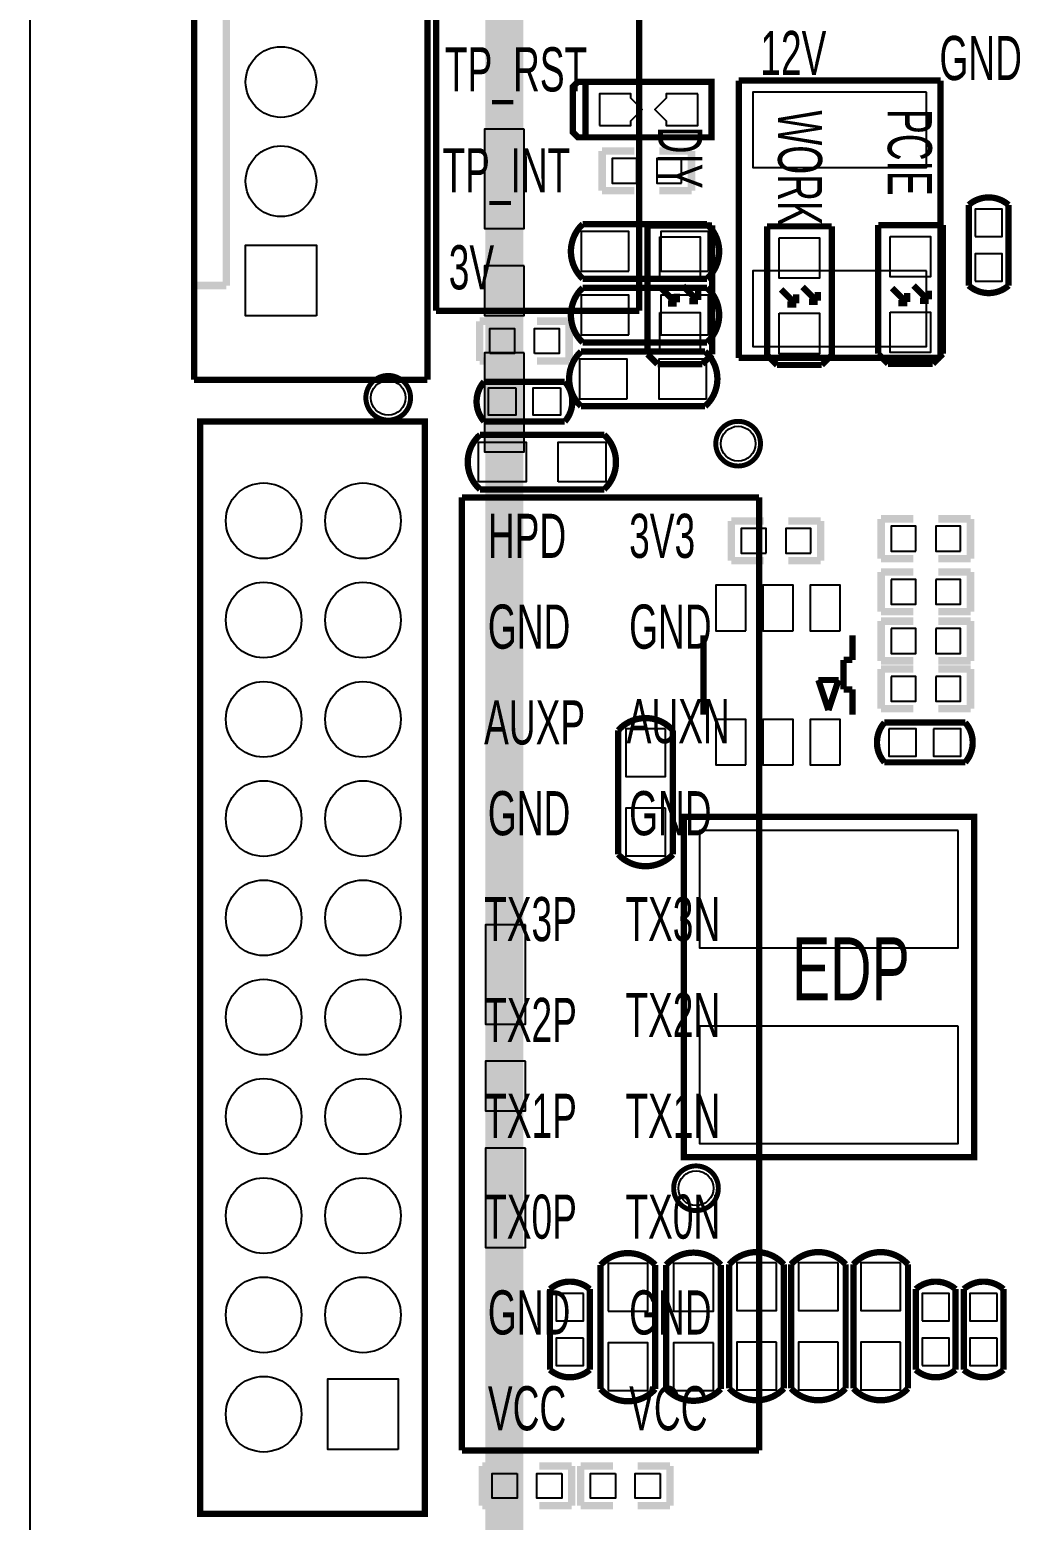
# Model space of a CAD drawing. Extents: x -118 to 7078, y 0 to 4366.
# Drawn here: x -118 to 657, y 2381 to 3563 of the extents above; entities that cross this region are included whole.
import ezdxf

# ---------------------------------------------------------------- set-up
doc = ezdxf.new("R2010")
doc.units = 0
doc.header["$MEASUREMENT"] = 0
for name, color, linetype in [('BG_OUTLINE', 254, 'CONTINUOUS'), ('BG_SILKSCREEN_BOTTOM', 141, 'CONTINUOUS'), ('BG_SILKSCREEN_TOP', 7, 'CONTINUOUS'), ('PG_SILKSCREEN_BOTTOM', 85, 'CONTINUOUS'), ('PG_SILKSCREEN_TOP', 85, 'CONTINUOUS'), ('PIN_BOTTOM', 5, 'CONTINUOUS'), ('PIN_TOP', 92, 'CONTINUOUS')]:
    doc.layers.add(name, color=color, linetype=linetype)

msp = doc.modelspace()

# ---------------------------------------------------------------- linework, layer by layer
at = {"layer": 'BG_OUTLINE'}
msp.add_lwpolyline([(-118.11, 4056.352), (-118.11, 157.158, 0.414214), (39.048, 0), (6929.835, 0, 0.378859), (7078.22, 148.385), (7078.22, 4054.613, 0.42493), (6917.834, 4215), (6557, 4214.999), (6557, 3842), (5999, 3842), (5999, 4214.998), (1823, 4214.987), (1823, 4168), (1656, 4168), (1656, 4214.987), (1205, 4214.986), (1205, 4168), (1038, 4168), (1038, 4214.986), (40.538, 4214.985, 0.418755)], format="xyb", close=True, dxfattribs=at)
at = {"layer": 'BG_SILKSCREEN_BOTTOM'}
msp.add_lwpolyline([(258, 3579, 30, 30, 0), (258, 496, 30, 30, 0)], format="xyseb", dxfattribs=at)
at = {"layer": 'BG_SILKSCREEN_TOP'}
for points in [[(204, 3340, 5, 5, 0), (204, 3836, 5, 5, 0)], [(365, 3340, 5, 5, 0), (365, 3836, 5, 5, 0)], [(204, 3340, 5, 5, 0), (365, 3340, 5, 5, 0)], [(224.4, 2436, 5, 5, 0), (224.4, 3192, 5, 5, 0)], [(224.4, 3192, 5, 5, 0), (460, 3192, 5, 5, 0)], [(460, 3192, 5, 5, 0), (460, 2436, 5, 5, 0)], [(460, 2436, 5, 5, 0), (224.4, 2436, 5, 5, 0)]]:
    msp.add_lwpolyline(points, format="xyseb", dxfattribs=at)
at = {"layer": 'PG_SILKSCREEN_BOTTOM'}
for points in [[(322.4, 3521.6, 5, 5, 0), (316.4, 3521.6, 5, 5, 0), (312.4, 3517.6, 5, 5, 0), (312.4, 3499.6, 5, 5, 0)], [(322.4, 3477.6, 5, 5, 0), (322.4, 3521.6, 5, 5, 0), (422.4, 3521.6, 5, 5, 0), (422.4, 3477.6, 5, 5, 0), (322.4, 3477.6, 5, 5, 0)], [(603.9, 3522.6, 5, 5, 0), (443.9, 3522.6, 5, 5, 0)], [(443.9, 3522.6, 5, 5, 0), (443.9, 3302.6, 5, 5, 0)], [(603.9, 3302.6, 5, 5, 0), (603.9, 3522.6, 5, 5, 0)], [(322.4, 3477.6, 5, 5, 0), (316.4, 3477.6, 5, 5, 0), (312.4, 3481.6, 5, 5, 0), (312.4, 3499.6, 5, 5, 0)], [(335.571, 3466.748, 5.909, 5.909, 0), (335.571, 3435.252, 5.909, 5.909, 0)], [(361.161, 3466.748, 5.909, 5.909, 0), (335.571, 3466.748, 5.909, 5.909, 0)], [(380.839, 3466.748, 5.909, 5.909, 0), (406.429, 3466.748, 5.909, 5.909, 0)], [(406.429, 3466.748, 5.909, 5.909, 0), (406.429, 3435.252, 5.909, 5.909, 0)], [(335.571, 3435.252, 5.909, 5.909, 0), (361.161, 3435.252, 5.909, 5.909, 0)], [(406.429, 3435.252, 5.909, 5.909, 0), (380.839, 3435.252, 5.909, 5.909, 0)], [(626.252, 3401.839, 5, 5, 0), (626.252, 3424, 5, 5, -0.37791), (657.748, 3424, 5, 5, 0)], [(657.748, 3424, 5, 5, 0), (657.748, 3401.839, 5, 5, 0)], [(320.192, 3365.45, 5, 5, -0.432734), (320.192, 3408.75, 5, 5, 0)], [(320.192, 3408.75, 5, 5, 0), (418.61, 3408.75, 5, 5, -0.450474), (418.61, 3365.45, 5, 5, 0)], [(657.748, 3401.839, 5, 5, 0), (657.748, 3360, 5, 5, -0.37791), (626.252, 3360, 5, 5, 0)], [(626.252, 3360, 5, 5, 0), (626.252, 3401.839, 5, 5, 0)], [(320.191, 3314.95, 5, 5, -0.432734), (320.191, 3358.25, 5, 5, 0)], [(320.191, 3358.25, 5, 5, 0), (418.609, 3358.25, 5, 5, -0.450474), (418.609, 3314.95, 5, 5, 0)], [(418.61, 3365.45, 5, 5, 0), (320.192, 3365.45, 5, 5, 0)], [(318.791, 3264.35, 5, 5, -0.432734), (318.791, 3307.65, 5, 5, 0)], [(318.791, 3307.65, 5, 5, 0), (417.209, 3307.65, 5, 5, -0.450474), (417.209, 3264.35, 5, 5, 0)], [(418.609, 3314.95, 5, 5, 0), (320.191, 3314.95, 5, 5, 0)], [(443.9, 3302.6, 5, 5, 0), (603.9, 3302.6, 5, 5, 0)], [(183.72, 3271, 3.941, 3.941, 1), (148.28, 3271, 3.941, 3.941, 1), (183.72, 3271, 3.941, 3.941, 0)], [(417.209, 3264.35, 5, 5, 0), (318.791, 3264.35, 5, 5, 0)], [(461.12, 3234.6, 3.941, 3.941, 1), (425.68, 3234.6, 3.941, 3.941, 1), (461.12, 3234.6, 3.941, 3.941, 0)], [(437.966, 3173.345, 5.909, 5.909, 0), (437.966, 3141.849, 5.909, 5.909, 0)], [(463.556, 3173.345, 5.909, 5.909, 0), (437.966, 3173.345, 5.909, 5.909, 0)], [(483.234, 3173.345, 5.909, 5.909, 0), (508.824, 3173.345, 5.909, 5.909, 0)], [(508.824, 3173.345, 5.909, 5.909, 0), (508.824, 3141.849, 5.909, 5.909, 0)], [(556.78, 3174.966, 5.909, 5.909, 0), (556.78, 3143.47, 5.909, 5.909, 0)], [(582.37, 3174.966, 5.909, 5.909, 0), (556.78, 3174.966, 5.909, 5.909, 0)], [(602.048, 3174.966, 5.909, 5.909, 0), (627.638, 3174.966, 5.909, 5.909, 0)], [(627.638, 3174.966, 5.909, 5.909, 0), (627.638, 3143.47, 5.909, 5.909, 0)], [(437.966, 3141.849, 5.909, 5.909, 0), (463.556, 3141.849, 5.909, 5.909, 0)], [(508.824, 3141.849, 5.909, 5.909, 0), (483.234, 3141.849, 5.909, 5.909, 0)], [(556.78, 3143.47, 5.909, 5.909, 0), (582.37, 3143.47, 5.909, 5.909, 0)], [(627.638, 3143.47, 5.909, 5.909, 0), (602.048, 3143.47, 5.909, 5.909, 0)], [(556.78, 3132.848, 5.909, 5.909, 0), (582.37, 3132.848, 5.909, 5.909, 0)], [(556.78, 3101.352, 5.909, 5.909, 0), (556.78, 3132.848, 5.909, 5.909, 0)], [(627.638, 3132.848, 5.909, 5.909, 0), (602.048, 3132.848, 5.909, 5.909, 0)], [(627.638, 3101.352, 5.909, 5.909, 0), (627.638, 3132.848, 5.909, 5.909, 0)], [(582.37, 3101.352, 5.909, 5.909, 0), (556.78, 3101.352, 5.909, 5.909, 0)], [(602.048, 3101.352, 5.909, 5.909, 0), (627.638, 3101.352, 5.909, 5.909, 0)], [(556.784, 3093.848, 5.909, 5.909, 0), (582.374, 3093.848, 5.909, 5.909, 0)], [(556.784, 3062.352, 5.909, 5.909, 0), (556.784, 3093.848, 5.909, 5.909, 0)], [(627.642, 3093.848, 5.909, 5.909, 0), (602.052, 3093.848, 5.909, 5.909, 0)], [(627.642, 3062.352, 5.909, 5.909, 0), (627.642, 3093.848, 5.909, 5.909, 0)], [(415.941, 3082.6, 5, 5, 0), (415.941, 3019.6, 5, 5, 0)], [(534.059, 3063.1, 5, 5, 0), (534.059, 3082.6, 5, 5, 0)], [(527, 3063.1, 5, 5, 0), (534.059, 3063.1, 5, 5, 0)], [(527, 3039.698, 5, 5, 0), (527, 3063.1, 5, 5, 0)], [(582.374, 3062.352, 5.909, 5.909, 0), (556.784, 3062.352, 5.909, 5.909, 0)], [(602.052, 3062.352, 5.909, 5.909, 0), (627.642, 3062.352, 5.909, 5.909, 0)], [(556.784, 3055.848, 5.909, 5.909, 0), (582.374, 3055.848, 5.909, 5.909, 0)], [(556.784, 3024.352, 5.909, 5.909, 0), (556.784, 3055.848, 5.909, 5.909, 0)], [(627.642, 3055.848, 5.909, 5.909, 0), (602.052, 3055.848, 5.909, 5.909, 0)], [(627.642, 3024.352, 5.909, 5.909, 0), (627.642, 3055.848, 5.909, 5.909, 0)], [(507, 3047.159, 5, 5, 0), (515, 3023.23, 5, 5, 0)], [(523, 3047.159, 5, 5, 0), (507, 3047.159, 5, 5, 0)], [(515, 3023.23, 5, 5, 0), (523, 3047.159, 5, 5, 0)], [(534.059, 3039.698, 5, 5, 0), (527, 3039.698, 5, 5, 0)], [(534.059, 3019.6, 5, 5, 0), (534.059, 3039.698, 5, 5, 0)], [(582.374, 3024.352, 5.909, 5.909, 0), (556.784, 3024.352, 5.909, 5.909, 0)], [(602.052, 3024.352, 5.909, 5.909, 0), (627.642, 3024.352, 5.909, 5.909, 0)], [(348.35, 2908.791, 5, 5, 0), (348.35, 3007.209, 5, 5, -0.450474), (391.65, 3007.209, 5, 5, 0)], [(601.239, 2981.852, 5, 5, 0), (559.4, 2981.852, 5, 5, -0.37791), (559.4, 3013.348, 5, 5, 0)], [(559.4, 3013.348, 5, 5, 0), (601.239, 3013.348, 5, 5, 0)], [(601.239, 3013.348, 5, 5, 0), (623.4, 3013.348, 5, 5, -0.37791), (623.4, 2981.852, 5, 5, 0)], [(391.65, 3007.209, 5, 5, 0), (391.65, 2908.791, 5, 5, 0)], [(623.4, 2981.852, 5, 5, 0), (601.239, 2981.852, 5, 5, 0)], [(400.4, 2918.6, 5, 5, 0), (400.4, 2938.6, 5, 5, 0), (630.4, 2938.6, 5, 5, 0), (630.4, 2668.6, 5, 5, 0), (400.4, 2668.6, 5, 5, 0), (400.4, 2918.6, 5, 5, 0)], [(391.65, 2908.791, 5, 5, -0.432734), (348.35, 2908.791, 5, 5, 0)], [(427.72, 2644, 3.941, 3.941, 1), (392.28, 2644, 3.941, 3.941, 1), (427.72, 2644, 3.941, 3.941, 0)], [(334.35, 2583.209, 5, 5, -0.432734), (377.65, 2583.209, 5, 5, 0)], [(386.35, 2484.791, 5, 5, 0), (386.35, 2583.209, 5, 5, -0.450474), (429.65, 2583.209, 5, 5, 0)], [(436.352, 2485.193, 5, 5, 0), (436.352, 2583.611, 5, 5, -0.450474), (479.652, 2583.611, 5, 5, 0)], [(485.352, 2485.191, 5, 5, 0), (485.352, 2583.609, 5, 5, -0.450474), (528.652, 2583.609, 5, 5, 0)], [(534.75, 2485.191, 5, 5, 0), (534.75, 2583.609, 5, 5, -0.450474), (578.05, 2583.609, 5, 5, 0)], [(377.65, 2583.209, 5, 5, 0), (377.65, 2484.791, 5, 5, -0.450474), (334.35, 2484.791, 5, 5, 0)], [(334.35, 2484.791, 5, 5, 0), (334.35, 2583.209, 5, 5, 0)], [(429.65, 2583.209, 5, 5, 0), (429.65, 2484.791, 5, 5, 0)], [(479.652, 2583.611, 5, 5, 0), (479.652, 2485.193, 5, 5, 0)], [(528.652, 2583.609, 5, 5, 0), (528.652, 2485.191, 5, 5, 0)], [(578.05, 2583.609, 5, 5, 0), (578.05, 2485.191, 5, 5, 0)], [(294.252, 2522.161, 5, 5, 0), (294.252, 2564, 5, 5, -0.37791), (325.748, 2564, 5, 5, 0)], [(325.748, 2564, 5, 5, 0), (325.748, 2522.161, 5, 5, 0)], [(584.252, 2541.839, 5, 5, 0), (584.252, 2564, 5, 5, -0.37791), (615.748, 2564, 5, 5, 0)], [(615.748, 2564, 5, 5, 0), (615.748, 2541.839, 5, 5, 0)], [(622.252, 2522.161, 5, 5, 0), (622.252, 2564, 5, 5, -0.37791), (653.748, 2564, 5, 5, 0)], [(653.748, 2564, 5, 5, 0), (653.748, 2522.161, 5, 5, 0)], [(615.748, 2541.839, 5, 5, 0), (615.748, 2500, 5, 5, -0.37791), (584.252, 2500, 5, 5, 0)], [(584.252, 2500, 5, 5, 0), (584.252, 2541.839, 5, 5, 0)], [(325.748, 2522.161, 5, 5, 0), (325.748, 2500, 5, 5, -0.37791), (294.252, 2500, 5, 5, 0)], [(294.252, 2500, 5, 5, 0), (294.252, 2522.161, 5, 5, 0)], [(653.748, 2522.161, 5, 5, 0), (653.748, 2500, 5, 5, -0.37791), (622.252, 2500, 5, 5, 0)], [(622.252, 2500, 5, 5, 0), (622.252, 2522.161, 5, 5, 0)], [(429.65, 2484.791, 5, 5, -0.432734), (386.35, 2484.791, 5, 5, 0)], [(479.652, 2485.193, 5, 5, -0.432734), (436.352, 2485.193, 5, 5, 0)], [(528.652, 2485.191, 5, 5, -0.432734), (485.352, 2485.191, 5, 5, 0)], [(578.05, 2485.191, 5, 5, -0.432734), (534.75, 2485.191, 5, 5, 0)]]:
    msp.add_lwpolyline(points, format="xyseb", dxfattribs=at)
at = {"layer": 'PG_SILKSCREEN_TOP'}
for points in [[(12.098, 3285.26, 5, 5, 0), (12.098, 3836.441, 5, 5, 0)], [(197.142, 3836.441, 5, 5, 0), (197.142, 3285.26, 5, 5, 0)], [(37.689, 3360.059, 6, 6, 0), (37.689, 3765.571, 6, 6, 0)], [(371.609, 3407.7, 5, 5, 0), (371.609, 3305.57, 5, 5, 0)], [(422.791, 3407.7, 5, 5, 0), (371.609, 3407.7, 5, 5, 0)], [(422.791, 3305.57, 5, 5, 0), (422.791, 3407.7, 5, 5, 0)], [(466.409, 3407, 5, 5, 0), (466.409, 3304.87, 5, 5, 0)], [(517.591, 3407, 5, 5, 0), (466.409, 3407, 5, 5, 0)], [(517.591, 3304.87, 5, 5, 0), (517.591, 3407, 5, 5, 0)], [(554.409, 3408, 5, 5, 0), (554.409, 3305.87, 5, 5, 0)], [(605.591, 3408, 5, 5, 0), (554.409, 3408, 5, 5, 0)], [(605.591, 3305.87, 5, 5, 0), (605.591, 3408, 5, 5, 0)], [(14.071, 3360.059, 6, 6, 0), (37.689, 3360.059, 6, 6, 0)], [(382.7, 3357.7, 5, 5, 0), (394.2, 3346.2, 5, 5, 0)], [(399.7, 3359.7, 5, 5, 0), (411.2, 3348.2, 5, 5, 0)], [(411.7, 3348.7, 5, 5, 0), (411.7, 3355.7, 5, 5, 0)], [(477.5, 3357, 5, 5, 0), (489, 3345.5, 5, 5, 0)], [(494.5, 3359, 5, 5, 0), (506, 3347.5, 5, 5, 0)], [(506.5, 3348, 5, 5, 0), (506.5, 3355, 5, 5, 0)], [(565.5, 3358, 5, 5, 0), (577, 3346.5, 5, 5, 0)], [(582.5, 3360, 5, 5, 0), (594, 3348.5, 5, 5, 0)], [(594.5, 3349, 5, 5, 0), (594.5, 3356, 5, 5, 0)], [(394.7, 3345.7, 5, 5, 0), (387.7, 3345.7, 5, 5, 0)], [(394.7, 3346.7, 5, 5, 0), (394.7, 3353.7, 5, 5, 0)], [(411.7, 3347.7, 5, 5, 0), (404.7, 3347.7, 5, 5, 0)], [(489.5, 3345, 5, 5, 0), (482.5, 3345, 5, 5, 0)], [(489.5, 3346, 5, 5, 0), (489.5, 3353, 5, 5, 0)], [(506.5, 3347, 5, 5, 0), (499.5, 3347, 5, 5, 0)], [(577.5, 3346, 5, 5, 0), (570.5, 3346, 5, 5, 0)], [(577.5, 3347, 5, 5, 0), (577.5, 3354, 5, 5, 0)], [(594.5, 3348, 5, 5, 0), (587.5, 3348, 5, 5, 0)], [(238.571, 3331.748, 5.909, 5.909, 0), (238.571, 3300.252, 5.909, 5.909, 0)], [(264.161, 3331.748, 5.909, 5.909, 0), (238.571, 3331.748, 5.909, 5.909, 0)], [(283.839, 3331.748, 5.909, 5.909, 0), (309.429, 3331.748, 5.909, 5.909, 0)], [(309.429, 3331.748, 5.909, 5.909, 0), (309.429, 3300.252, 5.909, 5.909, 0)], [(238.571, 3300.252, 5.909, 5.909, 0), (264.161, 3300.252, 5.909, 5.909, 0)], [(309.429, 3300.252, 5.909, 5.909, 0), (283.839, 3300.252, 5.909, 5.909, 0)], [(371.609, 3305.57, 5, 5, 0), (379.48, 3297.7, 5, 5, 0)], [(379.48, 3297.7, 5, 5, 0), (414.92, 3297.7, 5, 5, 0)], [(414.92, 3297.7, 5, 5, 0), (422.791, 3305.57, 5, 5, 0)], [(466.409, 3304.87, 5, 5, 0), (474.28, 3297, 5, 5, 0)], [(474.28, 3297, 5, 5, 0), (509.72, 3297, 5, 5, 0)], [(509.72, 3297, 5, 5, 0), (517.591, 3304.87, 5, 5, 0)], [(554.409, 3305.87, 5, 5, 0), (562.28, 3298, 5, 5, 0)], [(562.28, 3298, 5, 5, 0), (597.72, 3298, 5, 5, 0)], [(597.72, 3298, 5, 5, 0), (605.591, 3305.87, 5, 5, 0)], [(197.142, 3285.26, 5, 5, 0), (12.098, 3285.26, 5, 5, 0)], [(264.161, 3283.748, 5, 5, 0), (242, 3283.748, 5, 5, 0.37791), (242, 3252.252, 5, 5, 0)], [(264.161, 3252.252, 5, 5, 0), (306, 3252.252, 5, 5, 0.37791), (306, 3283.748, 5, 5, 0)], [(306, 3283.748, 5, 5, 0), (264.161, 3283.748, 5, 5, 0)], [(17, 2385.799, 5, 5, 0), (17, 3252.201, 5, 5, 0), (195, 3252.201, 5, 5, 0), (195, 2385.799, 5, 5, 0), (17, 2385.799, 5, 5, 0)], [(242, 3252.252, 5, 5, 0), (264.161, 3252.252, 5, 5, 0)], [(337.209, 3241.65, 5, 5, 0), (238.791, 3241.65, 5, 5, 0.450474), (238.791, 3198.35, 5, 5, 0)], [(337.209, 3198.35, 5, 5, 0.432734), (337.209, 3241.65, 5, 5, 0)], [(238.791, 3198.35, 5, 5, 0), (337.209, 3198.35, 5, 5, 0)], [(240.571, 2423.748, 5.909, 5.909, 0), (266.161, 2423.748, 5.909, 5.909, 0)], [(240.571, 2392.252, 5.909, 5.909, 0), (240.571, 2423.748, 5.909, 5.909, 0)], [(311.429, 2423.748, 5.909, 5.909, 0), (285.839, 2423.748, 5.909, 5.909, 0)], [(311.429, 2392.252, 5.909, 5.909, 0), (311.429, 2423.748, 5.909, 5.909, 0)], [(318.571, 2423.748, 5.909, 5.909, 0), (344.161, 2423.748, 5.909, 5.909, 0)], [(318.571, 2392.252, 5.909, 5.909, 0), (318.571, 2423.748, 5.909, 5.909, 0)], [(389.429, 2423.748, 5.909, 5.909, 0), (363.839, 2423.748, 5.909, 5.909, 0)], [(389.429, 2392.252, 5.909, 5.909, 0), (389.429, 2423.748, 5.909, 5.909, 0)], [(266.161, 2392.252, 5.909, 5.909, 0), (240.571, 2392.252, 5.909, 5.909, 0)], [(285.839, 2392.252, 5.909, 5.909, 0), (311.429, 2392.252, 5.909, 5.909, 0)], [(344.161, 2392.252, 5.909, 5.909, 0), (318.571, 2392.252, 5.909, 5.909, 0)], [(363.839, 2392.252, 5.909, 5.909, 0), (389.429, 2392.252, 5.909, 5.909, 0)]]:
    msp.add_lwpolyline(points, format="xyseb", dxfattribs=at)
at = {"layer": 'PIN_BOTTOM'}
for points in [[(333.4, 3487.1), (358.4, 3487.1), (358.4, 3490.1), (358.4, 3490.6), (367.4, 3499.6), (358.4, 3508.6), (358.4, 3512.1), (333.4, 3512.1)], [(411.4, 3512.1), (386.4, 3512.1), (386.4, 3509.1), (386.4, 3508.6), (377.4, 3499.6), (386.4, 3490.6), (386.4, 3487.1), (411.4, 3487.1)], [(592.7995, 3513.3895), (455.0005, 3513.3895), (455.0005, 3453.5505), (592.7995, 3453.5505)], [(273.75, 3483.949), (242.25, 3483.949), (242.25, 3405.209), (273.75, 3405.209)], [(363.121, 3441.159), (363.121, 3460.84), (343.44, 3460.84), (343.44, 3441.159)], [(398.561, 3441.159), (398.561, 3460.84), (378.88, 3460.84), (378.88, 3441.159)], [(631.175, 3398.895), (652.825, 3398.895), (652.825, 3420.545), (631.175, 3420.545)], [(356.801, 3371.35), (356.801, 3402.85), (319.002, 3402.85), (319.002, 3371.35)], [(419.801, 3371.35), (419.801, 3402.85), (382.002, 3402.85), (382.002, 3371.35)], [(109.0315, 3335.9685), (52.9685, 3335.9685), (52.9685, 3392.0315), (109.0315, 3392.0315)], [(631.175, 3363.455), (652.825, 3363.455), (652.825, 3385.105), (631.175, 3385.105)], [(273.75, 3375.685), (242.25, 3375.685), (242.25, 3336.315), (273.75, 3336.315)], [(592.7995, 3371.6495), (455.0005, 3371.6495), (455.0005, 3311.8105), (592.7995, 3311.8105)], [(356.8, 3320.85), (356.8, 3352.35), (319.001, 3352.35), (319.001, 3320.85)], [(419.8, 3320.85), (419.8, 3352.35), (382.001, 3352.35), (382.001, 3320.85)], [(273.75, 3306.791), (242.25, 3306.791), (242.25, 3228.051), (273.75, 3228.051)], [(355.4, 3270.25), (355.4, 3301.75), (317.601, 3301.75), (317.601, 3270.25)], [(418.4, 3270.25), (418.4, 3301.75), (380.601, 3301.75), (380.601, 3270.25)], [(584.33, 3149.377), (584.33, 3169.058), (564.649, 3169.058), (564.649, 3149.377)], [(619.77, 3149.377), (619.77, 3169.058), (600.089, 3169.058), (600.089, 3149.377)], [(465.516, 3147.756), (465.516, 3167.437), (445.835, 3167.437), (445.835, 3147.756)], [(500.956, 3147.756), (500.956, 3167.437), (481.275, 3167.437), (481.275, 3147.756)], [(449.598, 3086.25), (449.598, 3122.25), (425.598, 3122.25), (425.598, 3086.25)], [(487, 3086.25), (487, 3122.25), (463, 3122.25), (463, 3086.25)], [(524.402, 3086.25), (524.402, 3122.25), (500.402, 3122.25), (500.402, 3086.25)], [(564.6485, 3126.9405), (564.6485, 3107.2595), (584.3295, 3107.2595), (584.3295, 3126.9405)], [(600.0885, 3126.9405), (600.0885, 3107.2595), (619.7695, 3107.2595), (619.7695, 3126.9405)], [(564.6525, 3087.9405), (564.6525, 3068.2595), (584.3335, 3068.2595), (584.3335, 3087.9405)], [(600.0925, 3087.9405), (600.0925, 3068.2595), (619.7735, 3068.2595), (619.7735, 3087.9405)], [(564.6525, 3049.9405), (564.6525, 3030.2595), (584.3335, 3030.2595), (584.3335, 3049.9405)], [(600.0925, 3049.9405), (600.0925, 3030.2595), (619.7735, 3030.2595), (619.7735, 3049.9405)], [(449.598, 2979.95), (449.598, 3015.95), (425.598, 3015.95), (425.598, 2979.95)], [(487, 2979.95), (487, 3015.95), (463, 3015.95), (463, 2979.95)], [(524.402, 2979.95), (524.402, 3015.95), (500.402, 3015.95), (500.402, 2979.95)], [(385.75, 3008.3995), (354.25, 3008.3995), (354.25, 2970.6005), (385.75, 2970.6005)], [(562.855, 3008.425), (562.855, 2986.775), (584.505, 2986.775), (584.505, 3008.425)], [(598.295, 3008.425), (598.295, 2986.775), (619.945, 2986.775), (619.945, 3008.425)], [(385.75, 2945.3995), (354.25, 2945.3995), (354.25, 2907.6005), (385.75, 2907.6005)], [(617.9, 2927.73), (412.9, 2927.73), (412.9, 2834.73), (617.9, 2834.73)], [(274.75, 2852.949), (243.25, 2852.949), (243.25, 2774.209), (274.75, 2774.209)], [(617.9, 2772.47), (412.9, 2772.47), (412.9, 2679.47), (617.9, 2679.47)], [(274.75, 2744.685), (243.25, 2744.685), (243.25, 2705.315), (274.75, 2705.315)], [(274.75, 2675.791), (243.25, 2675.791), (243.25, 2597.051), (274.75, 2597.051)], [(340.25, 2546.6005), (371.75, 2546.6005), (371.75, 2584.3995), (340.25, 2584.3995)], [(423.75, 2584.3995), (392.25, 2584.3995), (392.25, 2546.6005), (423.75, 2546.6005)], [(473.752, 2584.8015), (442.252, 2584.8015), (442.252, 2547.0025), (473.752, 2547.0025)], [(522.752, 2584.7995), (491.252, 2584.7995), (491.252, 2547.0005), (522.752, 2547.0005)], [(572.15, 2584.7995), (540.65, 2584.7995), (540.65, 2547.0005), (572.15, 2547.0005)], [(320.825, 2560.545), (299.175, 2560.545), (299.175, 2538.895), (320.825, 2538.895)], [(589.175, 2538.895), (610.825, 2538.895), (610.825, 2560.545), (589.175, 2560.545)], [(648.825, 2560.545), (627.175, 2560.545), (627.175, 2538.895), (648.825, 2538.895)], [(320.825, 2525.105), (299.175, 2525.105), (299.175, 2503.455), (320.825, 2503.455)], [(340.25, 2483.6005), (371.75, 2483.6005), (371.75, 2521.3995), (340.25, 2521.3995)], [(423.75, 2521.3995), (392.25, 2521.3995), (392.25, 2483.6005), (423.75, 2483.6005)], [(473.752, 2521.8015), (442.252, 2521.8015), (442.252, 2484.0025), (473.752, 2484.0025)], [(522.752, 2521.7995), (491.252, 2521.7995), (491.252, 2484.0005), (522.752, 2484.0005)], [(572.15, 2521.7995), (540.65, 2521.7995), (540.65, 2484.0005), (572.15, 2484.0005)], [(589.175, 2503.455), (610.825, 2503.455), (610.825, 2525.105), (589.175, 2525.105)], [(648.825, 2525.105), (627.175, 2525.105), (627.175, 2503.455), (648.825, 2503.455)], [(174, 2436.799), (118, 2436.799), (118, 2492.799), (174, 2492.799)]]:
    msp.add_lwpolyline(points, close=True, dxfattribs=at)
for centre, radius in [((81, 3521.48), 28.0315), ((81, 3442.74), 28.0315), ((166, 3271), 13.7795), ((443.4, 3234.6), 13.7795), ((67.26, 3173.46), 30), ((146, 3173.46), 30), ((67.26, 3094.72), 30), ((146, 3094.72), 30), ((67.26, 3015.98), 30), ((146, 3015.98), 30), ((67.26, 2937.24), 30), ((146, 2937.24), 30), ((67.26, 2858.5), 30), ((146, 2858.5), 30), ((67.26, 2779.76), 30), ((146, 2779.76), 30), ((67.26, 2701.019), 30), ((146, 2701.019), 30), ((67.26, 2622.279), 30), ((146, 2622.279), 30), ((410, 2644), 13.7795), ((67.26, 2543.539), 30), ((146, 2543.539), 30), ((67.26, 2464.799), 30)]:
    msp.add_circle(centre, radius, dxfattribs=at)
at = {"layer": 'PIN_TOP'}
for points in [[(381.2, 3398.7), (413.2, 3398.7), (413.2, 3366.7), (381.2, 3366.7)], [(476, 3398), (508, 3398), (508, 3366), (476, 3366)], [(564, 3399), (596, 3399), (596, 3367), (564, 3367)], [(109.0315, 3335.9685), (52.9685, 3335.9685), (52.9685, 3392.0315), (109.0315, 3392.0315)], [(381.2, 3338.7), (413.2, 3338.7), (413.2, 3306.7), (381.2, 3306.7)], [(476, 3338), (508, 3338), (508, 3306), (476, 3306)], [(564, 3339), (596, 3339), (596, 3307), (564, 3307)], [(246.439, 3306.159), (246.439, 3325.84), (266.12, 3325.84), (266.12, 3306.159)], [(281.879, 3306.159), (281.879, 3325.84), (301.56, 3325.84), (301.56, 3306.159)], [(267.105, 3278.825), (267.105, 3257.175), (245.455, 3257.175), (245.455, 3278.825)], [(302.545, 3278.825), (302.545, 3257.175), (280.895, 3257.175), (280.895, 3278.825)], [(237.6, 3204.25), (237.6, 3235.75), (275.399, 3235.75), (275.399, 3204.25)], [(300.6, 3204.25), (300.6, 3235.75), (338.399, 3235.75), (338.399, 3204.25)], [(174, 2436.799), (118, 2436.799), (118, 2492.799), (174, 2492.799)], [(268.1205, 2417.8405), (268.1205, 2398.1595), (248.4395, 2398.1595), (248.4395, 2417.8405)], [(303.5605, 2417.8405), (303.5605, 2398.1595), (283.8795, 2398.1595), (283.8795, 2417.8405)], [(346.1205, 2417.8405), (346.1205, 2398.1595), (326.4395, 2398.1595), (326.4395, 2417.8405)], [(381.5605, 2417.8405), (381.5605, 2398.1595), (361.8795, 2398.1595), (361.8795, 2417.8405)]]:
    msp.add_lwpolyline(points, close=True, dxfattribs=at)
for centre, radius in [((81, 3521.48), 28.0315), ((81, 3442.74), 28.0315), ((67.26, 3173.46), 30), ((146, 3173.46), 30), ((67.26, 3094.72), 30), ((146, 3094.72), 30), ((67.26, 3015.98), 30), ((146, 3015.98), 30), ((67.26, 2937.24), 30), ((146, 2937.24), 30), ((67.26, 2858.5), 30), ((146, 2858.5), 30), ((67.26, 2779.76), 30), ((146, 2779.76), 30), ((67.26, 2701.019), 30), ((146, 2701.019), 30), ((67.26, 2622.279), 30), ((146, 2622.279), 30), ((67.26, 2543.539), 30), ((146, 2543.539), 30), ((67.26, 2464.799), 30)]:
    msp.add_circle(centre, radius, dxfattribs=at)

# ---------------------------------------------------------------- texts
at = {"layer": 'BG_SILKSCREEN_TOP'}
for s, height, width, p in [('12V', 35, 0.628571, (461, 3527)), ('GND', 35, 0.628571, (603, 3523)), ('TP_RST', 35, 0.628571, (211, 3514)), ('TP_INT', 35, 0.628571, (209, 3434)), ('3V', 35, 0.628571, (214, 3357)), ('HPD', 35, 0.628571, (245, 3144)), ('3V3', 35, 0.628571, (357, 3144)), ('GND', 35, 0.628571, (245, 3072)), ('GND', 35, 0.628571, (357, 3072)), ('AUXP', 35, 0.628571, (242, 2996)), ('AUXN', 35, 0.628571, (355, 2997)), ('GND', 35, 0.628571, (245, 2924)), ('GND', 35, 0.628571, (357, 2924)), ('TX3P', 35, 0.628571, (242, 2840)), ('TX3N', 35, 0.628571, (354, 2840)), ('EDP', 50, 0.68, (486, 2793)), ('TX2P', 35, 0.628571, (242, 2760)), ('TX2N', 35, 0.628571, (354, 2764)), ('TX1P', 35, 0.628571, (242, 2684)), ('TX1N', 35, 0.628571, (354, 2684)), ('TX0P', 35, 0.628571, (242, 2604)), ('TX0N', 35, 0.628571, (354, 2604)), ('GND', 35, 0.628571, (245, 2528)), ('GND', 35, 0.628571, (357, 2528)), ('VCC', 35, 0.628571, (245, 2452)), ('VCC', 35, 0.628571, (357, 2452))]:
    msp.add_text(s, height=height, dxfattribs=dict(at, width=width)).set_placement(p)
at = {"layer": 'BG_SILKSCREEN_TOP', "width": 0.628571}
for s, p in [('WORK', (475, 3499)), ('PCIE', (562, 3500)), ('DIY', (380, 3486))]:
    msp.add_text(s, height=35, rotation=270, dxfattribs=at).set_placement(p)

doc.saveas('drawing.dxf')
